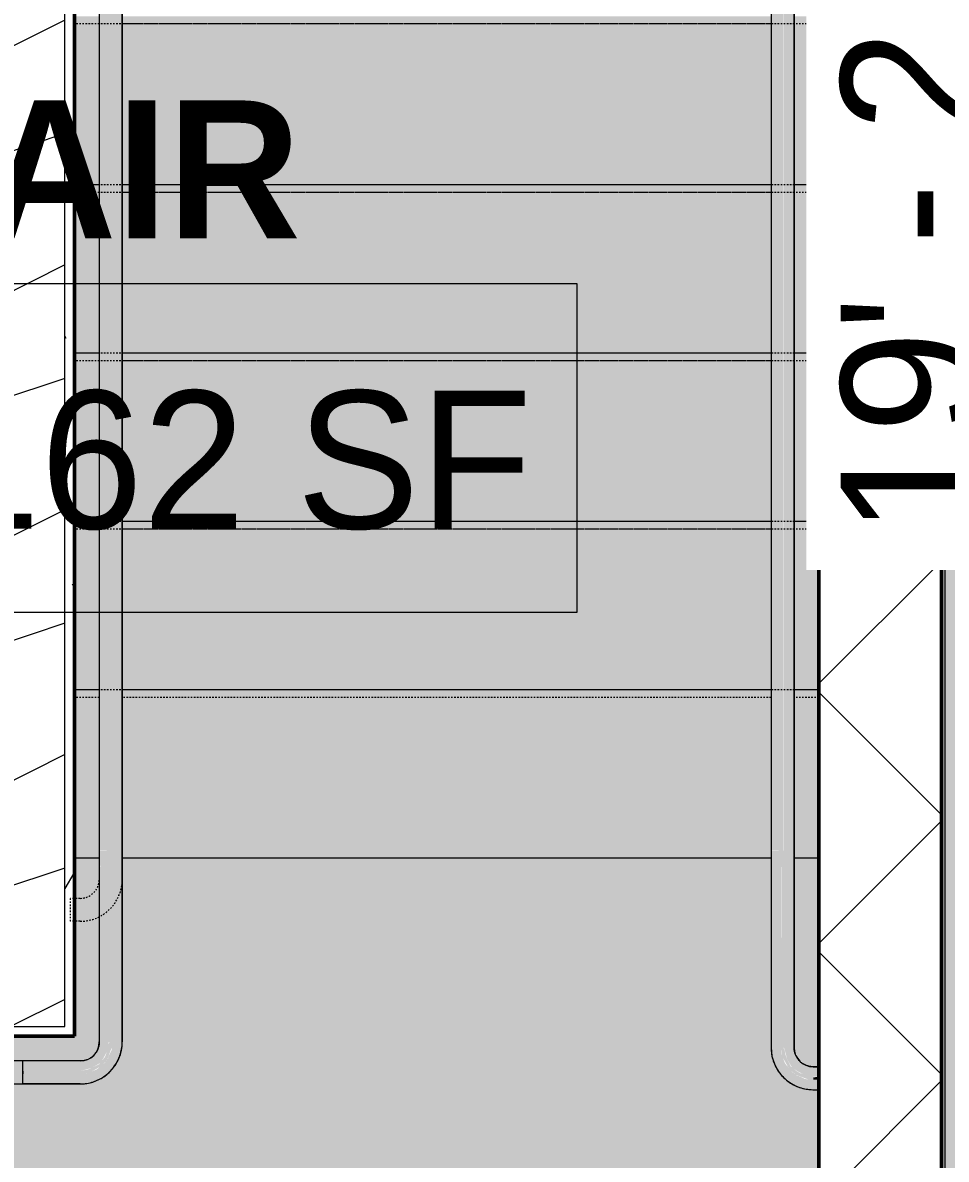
# Model space of a CAD drawing. Header units: inches. Extents: x -4218 to -1814, y 9706 to 12426.
# Drawn here: x -2580.3 to -2520, y 11899.5 to 11973.8 of the extents above; entities that cross this region are included whole.
import ezdxf

# ---------------------------------------------------------------- set-up
doc = ezdxf.new("R2010")
doc.units = ezdxf.units.IN
doc.header["$MEASUREMENT"] = 0
doc.linetypes.add('Overhead 1_16_', pattern=[0.101562, 0.0625, -0.039062])
for name, color, linetype, lineweight in [('0-1', 7, 'Continuous', 5), ('0-5', 7, 'Continuous', 9), ('A-ANNO-DIMS', 211, 'Continuous', 9), ('A-ANNO-DIMS-96', 211, 'Continuous', 9), ('A-AREA-IDEN', 2, 'Continuous', 9), ('A-FLOR-1', 10, 'Continuous', 13), ('A-FLOR-HRAL-1', 7, 'Continuous', 9), ('A-FLOR-HRAL-3', 55, 'Continuous', 9), ('A-FLOR-HRAL-4', 7, 'Overhead 1_16_', 9), ('A-WALL', 113, 'Continuous', 13), ('A-WALL-11', 113, 'Continuous', 50), ('A-WALL-3', 250, 'Continuous', 50), ('A-WALL-4', 10, 'Continuous', 13), ('A-WALL-PATT-1', 7, 'Continuous', 9), ('A-WALL-PATT-2', 53, 'Continuous', 9), ('A-WALL-PATT-5', 45, 'Continuous', 9), ('A-WALL-PATT-6', 111, 'Continuous', 9), ('I-WALL-1', 250, 'Continuous', 50), ('S-STRS-2', 21, 'Continuous', 5), ('S-STRS-3', 7, 'Continuous', 9), ('S-STRS-4', 7, 'Overhead 1_16_', 9), ('S-STRS-MBND-1', 7, 'Overhead 1_16_', 9)]:
    doc.layers.add(name, color=color, linetype=linetype, lineweight=lineweight)
doc.layers.add('A-AREA-PATT-4', color=7, linetype='Continuous', lineweight=9, transparency=1)
doc.styles.add('Century Gothic', font='ufonts.com_century-gothic.ttf', dxfattribs={"height": 9})
doc.styles.add('Century Gothic_B', font='GOTHICB.TTF', dxfattribs={"height": 9})
doc.dimstyles.new('OD__1_8__Tol__', dxfattribs={"dimscale": 12, "dimtxt": 9.397514, "dimasz": 1, "dimexe": 0.75, "dimexo": 0.5, "dimgap": 0.125, "dimtad": 1, "dimdec": 3, "dimrnd": 0.125, "dimzin": 3, "dimdsep": 46, "dimlunit": 4, "dimtxsty": 'Century Gothic', "dimblk1": 'OBLIQUE', "dimblk2": 'OBLIQUE', "dimsah": 1, "dimcen": 0.09, "dimdle": 0.75, "dimazin": 0, "dimtfac": 1, "dimtdec": 4, "dimtix": 1, "dimtmove": 0, "dimatfit": 3, "dimfxl": 1, "dimtvp": 1, "dimtfill": 1, "dimfrac": 2, "dimtolj": 1, "dimtzin": 0, "dimarcsym": 2})

# ---------------------------------------------------------------- blocks, each defined once
blk = doc.blocks.new('Top Rail Type - Top Rail_Internal_-2384917-FLOOR PLAN - 2ND FLOOR')
at = {"layer": 'A-FLOR-HRAL-1'}
for points in [[(-2573.824, 11919.278), (-2573.85, 11919.673), (-2574.496, 11919.673), (-2574.496, 12018.184), (-2574.651, 12018.184), (-2574.651, 11919.673), (-2575.324, 11919.659), (-2575.298, 11919.38), (-2575.104, 11919.557), (-2574.768, 11919.659), (-2574.38, 11919.659), (-2574.043, 11919.557), (-2573.849, 11919.38)], [(-2574.292, 11918.621), (-2573.824, 11918.621), (-2573.889, 11919.43), (-2574.043, 11919.557), (-2574.38, 11919.659), (-2574.768, 11919.659), (-2575.104, 11919.557), (-2575.298, 11919.38), (-2575.318, 11919.189), (-2575.26, 11918.621), (-2574.38, 11918.621)], [(-2574.665, 11907.189), (-2574.483, 11907.189), (-2574.483, 11918.621), (-2574.665, 11918.621), (-2574.665, 11907.691)], [(-2580.324, 11905.098), (-2576.574, 11905.098), (-2576.574, 11905.281), (-2580.324, 11905.281), (-2580.324, 11905.189)]]:
    blk.add_hatch(color=256, dxfattribs=at).paths.add_polyline_path(points, flags=0)
h = blk.add_hatch(color=256, dxfattribs=at)
h.paths.add_polyline_path([(-2574.629, 11905.245), (-2574.301, 11905.699), (-2574.606, 11905.279)], flags=0)
h.paths.add_polyline_path([(-2575.521, 11904.649), (-2574.676, 11905.208), (-2575.077, 11904.946), (-2575.424, 11904.714)], flags=0)
h.paths.add_polyline_path([(-2576.261, 11905.098), (-2576.261, 11905.109), (-2576.038, 11905.136), (-2575.161, 11905.629), (-2575.125, 11905.675), (-2574.795, 11906.04), (-2574.758, 11906.163), (-2574.493, 11906.877), (-2574.493, 11907.189), (-2574.665, 11907.189), (-2574.876, 11906.384), (-2574.985, 11906.163), (-2575.12, 11905.996), (-2575.324, 11905.73), (-2575.786, 11905.498), (-2576.13, 11905.365), (-2576.33, 11905.335), (-2576.574, 11905.281), (-2576.574, 11905.098)], flags=0)
for p, q in [((-2575.324, 12017.795), (-2575.324, 11919.278)), ((-2573.824, 11919.278), (-2573.824, 12017.795)), ((-2575.324, 11918.621), (-2575.324, 11907.189)), ((-2573.824, 11907.189), (-2573.824, 11918.621)), ((-2576.574, 11905.939), (-2580.324, 11905.939)), ((-2580.324, 11905.097), (-2580.324, 11905.281)), ((-2580.324, 11904.439), (-2576.574, 11904.439))]:
    blk.add_line(p, q, dxfattribs=at)
at = {"layer": 'A-FLOR-HRAL-1', "flags": 128}
for points in [[(-2575.324, 11919.278), (-2575.324, 11919.235), (-2575.324, 11919.191), (-2575.324, 11919.146), (-2575.324, 11919.101), (-2575.324, 11919.054), (-2575.324, 11919.007), (-2575.324, 11918.959), (-2575.324, 11918.911), (-2575.324, 11918.862), (-2575.324, 11918.812), (-2575.324, 11918.763), (-2575.324, 11918.713), (-2575.324, 11918.663), (-2575.324, 11918.621)], [(-2573.824, 11918.621), (-2573.824, 11918.671), (-2573.824, 11918.721), (-2573.824, 11918.771), (-2573.824, 11918.82), (-2573.824, 11918.869), (-2573.824, 11918.918), (-2573.824, 11918.967), (-2573.824, 11919.014), (-2573.824, 11919.061), (-2573.824, 11919.108), (-2573.824, 11919.154), (-2573.824, 11919.198), (-2573.824, 11919.242), (-2573.824, 11919.278)], [(-2576.574, 11904.439), (-2576.464, 11904.442), (-2576.354, 11904.448), (-2576.245, 11904.459), (-2576.136, 11904.475), (-2576.027, 11904.494), (-2575.92, 11904.518), (-2575.814, 11904.546), (-2575.709, 11904.579), (-2575.605, 11904.616), (-2575.503, 11904.656), (-2575.402, 11904.701), (-2575.304, 11904.75), (-2575.207, 11904.803), (-2575.113, 11904.859), (-2575.021, 11904.92), (-2574.931, 11904.984), (-2574.845, 11905.051), (-2574.76, 11905.122), (-2574.679, 11905.196), (-2574.601, 11905.273), (-2574.526, 11905.354), (-2574.454, 11905.437), (-2574.386, 11905.523), (-2574.321, 11905.612), (-2574.26, 11905.704), (-2574.202, 11905.797), (-2574.148, 11905.893), (-2574.098, 11905.991), (-2574.053, 11906.091), (-2574.011, 11906.193), (-2573.973, 11906.296), (-2573.939, 11906.401), (-2573.91, 11906.507), (-2573.885, 11906.614), (-2573.864, 11906.722), (-2573.847, 11906.831), (-2573.835, 11906.94), (-2573.827, 11907.05), (-2573.824, 11907.16), (-2573.824, 11907.189)], [(-2575.324, 11907.189), (-2575.325, 11907.139), (-2575.328, 11907.09), (-2575.333, 11907.04), (-2575.34, 11906.99), (-2575.349, 11906.941), (-2575.36, 11906.892), (-2575.372, 11906.844), (-2575.387, 11906.796), (-2575.404, 11906.749), (-2575.422, 11906.703), (-2575.443, 11906.657), (-2575.465, 11906.612), (-2575.489, 11906.568), (-2575.515, 11906.525), (-2575.542, 11906.484), (-2575.571, 11906.443), (-2575.602, 11906.403), (-2575.634, 11906.365), (-2575.668, 11906.328), (-2575.703, 11906.293), (-2575.739, 11906.259), (-2575.777, 11906.226), (-2575.816, 11906.195), (-2575.857, 11906.165), (-2575.898, 11906.138), (-2575.941, 11906.111), (-2575.985, 11906.087), (-2576.029, 11906.064), (-2576.075, 11906.043), (-2576.121, 11906.024), (-2576.168, 11906.007), (-2576.215, 11905.992), (-2576.264, 11905.979), (-2576.312, 11905.967), (-2576.361, 11905.958), (-2576.411, 11905.95), (-2576.46, 11905.945), (-2576.51, 11905.941), (-2576.56, 11905.939), (-2576.574, 11905.939)]]:
    blk.add_lwpolyline(points, dxfattribs=at)
blk = doc.blocks.new('Top Rail Type - Top Rail_Internal_-V247-FLOOR PLAN - 2ND FLOOR')
at = {"layer": 'A-FLOR-HRAL-1'}
h = blk.add_hatch(color=256, dxfattribs=at)
h.paths.add_polyline_path([(-2574.651, 11919.673), (-2574.651, 12029.189), (-2575.324, 12029.189), (-2575.324, 11919.673), (-2574.659, 11919.673)], flags=0)
h.paths.add_polyline_path([(-2574.478, 11919.673), (-2573.824, 11919.673), (-2573.824, 12029.189), (-2574.496, 12029.189), (-2574.496, 11919.673)], flags=0)
h = blk.add_hatch(color=256, dxfattribs=at)
h.paths.add_polyline_path([(-2574.718, 11907.189), (-2574.665, 11907.189), (-2574.67, 11918.621), (-2575.324, 11918.621), (-2575.324, 11907.189), (-2575.225, 11907.189)], flags=0)
h.paths.add_polyline_path([(-2573.824, 11907.189), (-2573.824, 11918.621), (-2574.483, 11918.621), (-2574.483, 11907.189)], flags=0)
h = blk.add_hatch(color=256, dxfattribs=at)
h.paths.add_polyline_path([(-2576.574, 11904.439), (-2575.521, 11904.649), (-2574.574, 11905.328), (-2574.033, 11906.137), (-2573.824, 11907.189), (-2574.493, 11907.189), (-2574.521, 11906.654), (-2574.758, 11906.163), (-2574.712, 11906.163), (-2574.97, 11905.822), (-2575.494, 11905.383), (-2575.72, 11905.3), (-2576.162, 11905.109), (-2576.574, 11905.098), (-2576.574, 11904.574)], flags=0)
h.paths.add_polyline_path([(-2576.574, 11905.281), (-2575.786, 11905.498), (-2575.219, 11905.835), (-2574.768, 11906.638), (-2574.735, 11906.733), (-2574.703, 11907.016), (-2574.703, 11907.189), (-2575.324, 11907.189), (-2575.491, 11906.564), (-2575.997, 11906.094), (-2576.574, 11905.939), (-2576.574, 11905.326)], flags=0)
h = blk.add_hatch(color=256, dxfattribs=at)
h.paths.add_polyline_path([(-2580.324, 11904.439), (-2576.574, 11904.439), (-2576.574, 11905.098), (-2580.324, 11905.098)], flags=0)
h.paths.add_polyline_path([(-2576.574, 11905.281), (-2576.574, 11905.939), (-2580.324, 11905.939), (-2580.324, 11905.281), (-2576.949, 11905.281)], flags=0)
for p, q in [((-2575.324, 12029.189), (-2575.324, 11919.673)), ((-2573.824, 12029.189), (-2573.824, 11919.673)), ((-2575.324, 11919.673), (-2575.324, 11918.621)), ((-2573.824, 11919.673), (-2573.824, 11918.621)), ((-2575.324, 11918.621), (-2575.324, 11907.189)), ((-2573.824, 11918.621), (-2573.824, 11907.189)), ((-2580.324, 11904.439), (-2580.324, 11905.939)), ((-2576.574, 11905.939), (-2580.324, 11905.939)), ((-2576.574, 11904.439), (-2580.324, 11904.439))]:
    blk.add_line(p, q, dxfattribs=at)
for radius in [1.25, 2.75]:
    blk.add_arc((-2576.574, 11907.189), radius, 270, 0, dxfattribs=at)
blk = doc.blocks.new('Top Rail Type - Top Rail_Internal_-2384919-FLOOR PLAN - 2ND FLOOR')
at = {"layer": 'A-FLOR-HRAL-1'}
for points in [[(-2586.074, 11919.679), (-2585.997, 11919.692), (-2585.974, 11938.206), (-2586.074, 11938.197), (-2586.181, 11938.197), (-2586.172, 11928.152), (-2586.151, 11919.684)], [(-2586.074, 11918.611), (-2585.324, 11918.611), (-2585.363, 11919.679), (-2586.824, 11919.679), (-2586.798, 11918.611), (-2586.172, 11918.611)], [(-2585.983, 11907.189), (-2585.983, 11918.611), (-2586.165, 11918.611), (-2586.165, 11907.189), (-2586.074, 11907.189)], [(-2584.386, 11905.098), (-2584.074, 11905.109), (-2584.074, 11905.281), (-2584.879, 11905.492), (-2585.159, 11905.654), (-2585.22, 11905.706), (-2585.495, 11905.877), (-2585.765, 11906.401), (-2585.899, 11906.746), (-2585.928, 11906.946), (-2585.983, 11907.189), (-2586.154, 11907.189), (-2586.127, 11906.654), (-2585.634, 11905.777), (-2585.614, 11905.767), (-2585.223, 11905.41), (-2585.1, 11905.373), (-2584.386, 11905.109)], [(-2584.074, 11905.098), (-2580.324, 11905.098), (-2580.324, 11905.281), (-2584.074, 11905.281), (-2584.074, 11905.189)]]:
    blk.add_hatch(color=256, dxfattribs=at).paths.add_polyline_path(points, flags=0)
at = {"layer": 'A-FLOR-HRAL-3'}
blk.add_hatch(color=256, dxfattribs=at).paths.add_polyline_path([(-2585.995, 11938.197), (-2586.074, 11938.206), (-2586.074, 11938.197)], flags=0)
at = {"layer": 'A-FLOR-HRAL-1'}
for p, q in [((-2586.824, 11939.594), (-2586.824, 11920.079)), ((-2585.324, 11920.079), (-2585.324, 11939.594)), ((-2586.824, 11918.611), (-2586.824, 11907.189)), ((-2585.324, 11907.189), (-2585.324, 11918.611)), ((-2580.324, 11905.939), (-2584.074, 11905.939)), ((-2580.324, 11905.281), (-2580.324, 11905.097)), ((-2584.074, 11904.439), (-2580.324, 11904.439))]:
    blk.add_line(p, q, dxfattribs=at)
at = {"layer": 'A-FLOR-HRAL-1', "flags": 128}
for points in [[(-2586.174, 11938.202), (-2586.152, 11938.197), (-2585.995, 11938.197), (-2585.974, 11938.202)], [(-2586.824, 11918.611), (-2586.824, 11918.721), (-2586.824, 11918.83), (-2586.824, 11918.94), (-2586.824, 11919.049), (-2586.824, 11919.157), (-2586.824, 11919.264), (-2586.824, 11919.371), (-2586.824, 11919.476), (-2586.824, 11919.579), (-2586.824, 11919.682), (-2586.824, 11919.782), (-2586.824, 11919.881), (-2586.824, 11919.977), (-2586.824, 11920.071), (-2586.824, 11920.079)], [(-2585.324, 11920.079), (-2585.324, 11919.985), (-2585.324, 11919.889), (-2585.324, 11919.79), (-2585.324, 11919.69), (-2585.324, 11919.588), (-2585.324, 11919.484), (-2585.324, 11919.379), (-2585.324, 11919.273), (-2585.324, 11919.166), (-2585.324, 11919.058), (-2585.324, 11918.949), (-2585.324, 11918.84), (-2585.324, 11918.73), (-2585.324, 11918.62), (-2585.324, 11918.611)], [(-2586.824, 11907.189), (-2586.822, 11907.079), (-2586.815, 11906.97), (-2586.804, 11906.86), (-2586.789, 11906.751), (-2586.769, 11906.643), (-2586.745, 11906.536), (-2586.717, 11906.429), (-2586.684, 11906.324), (-2586.647, 11906.221), (-2586.607, 11906.118), (-2586.562, 11906.018), (-2586.513, 11905.92), (-2586.46, 11905.823), (-2586.404, 11905.729), (-2586.343, 11905.637), (-2586.28, 11905.547), (-2586.212, 11905.46), (-2586.141, 11905.376), (-2586.067, 11905.295), (-2585.99, 11905.217), (-2585.909, 11905.142), (-2585.826, 11905.07), (-2585.74, 11905.001), (-2585.651, 11904.937), (-2585.56, 11904.875), (-2585.466, 11904.818), (-2585.37, 11904.764), (-2585.272, 11904.714), (-2585.172, 11904.668), (-2585.07, 11904.626), (-2584.967, 11904.588), (-2584.862, 11904.555), (-2584.756, 11904.525), (-2584.649, 11904.5), (-2584.541, 11904.479), (-2584.432, 11904.463), (-2584.323, 11904.451), (-2584.213, 11904.443), (-2584.103, 11904.44), (-2584.074, 11904.439)], [(-2584.074, 11905.939), (-2584.124, 11905.94), (-2584.174, 11905.943), (-2584.223, 11905.948), (-2584.273, 11905.955), (-2584.322, 11905.964), (-2584.371, 11905.975), (-2584.419, 11905.988), (-2584.467, 11906.003), (-2584.514, 11906.02), (-2584.561, 11906.038), (-2584.606, 11906.058), (-2584.651, 11906.081), (-2584.695, 11906.105), (-2584.738, 11906.13), (-2584.78, 11906.158), (-2584.82, 11906.187), (-2584.86, 11906.217), (-2584.898, 11906.25), (-2584.935, 11906.283), (-2584.97, 11906.319), (-2585.005, 11906.355), (-2585.037, 11906.393), (-2585.068, 11906.432), (-2585.098, 11906.472), (-2585.126, 11906.514), (-2585.152, 11906.557), (-2585.176, 11906.6), (-2585.199, 11906.645), (-2585.22, 11906.69), (-2585.239, 11906.736), (-2585.256, 11906.783), (-2585.271, 11906.831), (-2585.285, 11906.879), (-2585.296, 11906.928), (-2585.306, 11906.977), (-2585.313, 11907.026), (-2585.319, 11907.076), (-2585.322, 11907.126), (-2585.324, 11907.176), (-2585.324, 11907.189)]]:
    blk.add_lwpolyline(points, dxfattribs=at)
blk = doc.blocks.new('Top Rail Type - Top Rail_Internal_-V250-FLOOR PLAN - 2ND FLOOR')
at = {"layer": 'A-FLOR-HRAL-1'}
h = blk.add_hatch(color=256, dxfattribs=at)
h.paths.add_polyline_path([(-2584.074, 11904.439), (-2580.324, 11904.439), (-2580.324, 11905.098), (-2584.074, 11905.098)], flags=0)
h.paths.add_polyline_path([(-2580.324, 11905.281), (-2580.324, 11905.939), (-2584.074, 11905.939), (-2584.074, 11905.281), (-2581.993, 11905.281)], flags=0)
at = {"layer": 'A-FLOR-HRAL-4'}
for p, q in [((-2575.324, 12029.189), (-2575.324, 11930.679)), ((-2573.824, 12029.189), (-2573.824, 11930.679)), ((-2575.324, 11930.679), (-2575.324, 11929.611)), ((-2573.824, 11930.679), (-2573.824, 11929.611)), ((-2575.324, 11929.611), (-2575.324, 11917.814)), ((-2573.824, 11929.611), (-2573.824, 11917.814)), ((-2577.199, 11915.064), (-2577.199, 11916.564)), ((-2576.574, 11916.564), (-2577.199, 11916.564)), ((-2576.574, 11915.064), (-2577.199, 11915.064))]:
    blk.add_line(p, q, dxfattribs=at)
for radius in [1.25, 2.75]:
    blk.add_arc((-2576.574, 11917.814), radius, 270, 0, dxfattribs=at)
blk = doc.blocks.new('Top Rail Type - Top Rail_Internal_-2372787-FLOOR PLAN - 2ND FLOOR')
at = {"layer": 'A-FLOR-HRAL-1'}
for points in [[(-2531.449, 11919.278), (-2531.423, 11919.38), (-2531.229, 11919.557), (-2530.893, 11919.659), (-2530.505, 11919.659), (-2530.168, 11919.557), (-2529.974, 11919.38), (-2529.949, 11919.278), (-2529.974, 11919.673), (-2530.621, 11919.673), (-2530.621, 12028.701), (-2530.776, 12028.692), (-2530.776, 11919.673), (-2531.449, 11919.659), (-2531.449, 11919.38)], [(-2530.699, 11918.621), (-2529.949, 11918.621), (-2530.014, 11919.43), (-2530.168, 11919.557), (-2530.505, 11919.659), (-2530.893, 11919.659), (-2531.229, 11919.557), (-2531.423, 11919.38), (-2531.441, 11919.153), (-2531.385, 11918.621), (-2530.721, 11918.621)], [(-2530.608, 11906.814), (-2530.608, 11918.621), (-2530.79, 11918.621), (-2530.79, 11906.814), (-2530.699, 11906.814)], [(-2528.699, 11904.723), (-2528.699, 11904.906), (-2529.504, 11905.117), (-2529.781, 11905.277), (-2529.949, 11905.396), (-2530.168, 11905.581), (-2530.39, 11906.026), (-2530.524, 11906.371), (-2530.557, 11906.585), (-2530.643, 11906.814), (-2530.779, 11906.814), (-2530.756, 11906.287), (-2530.259, 11905.402), (-2530.239, 11905.392), (-2529.848, 11905.035), (-2529.725, 11904.998), (-2528.992, 11904.723)], [(-2528.324, 11904.723), (-2528.324, 11904.906), (-2528.699, 11904.87), (-2528.699, 11904.723), (-2528.367, 11904.723)]]:
    blk.add_hatch(color=256, dxfattribs=at).paths.add_polyline_path(points, flags=0)
for p, q in [((-2531.449, 12028.312), (-2531.449, 11919.278)), ((-2529.949, 11919.278), (-2529.949, 12028.312)), ((-2531.449, 11918.621), (-2531.449, 11906.814)), ((-2529.949, 11906.814), (-2529.949, 11918.621)), ((-2528.324, 11905.564), (-2528.699, 11905.564)), ((-2528.699, 11904.064), (-2528.324, 11904.064))]:
    blk.add_line(p, q, dxfattribs=at)
at = {"layer": 'A-FLOR-HRAL-1', "flags": 128}
for points in [[(-2531.449, 11919.278), (-2531.449, 11919.235), (-2531.449, 11919.191), (-2531.449, 11919.146), (-2531.449, 11919.101), (-2531.449, 11919.054), (-2531.449, 11919.007), (-2531.449, 11918.959), (-2531.449, 11918.911), (-2531.449, 11918.862), (-2531.449, 11918.812), (-2531.449, 11918.763), (-2531.449, 11918.713), (-2531.449, 11918.663), (-2531.449, 11918.621)], [(-2529.949, 11918.621), (-2529.949, 11918.671), (-2529.949, 11918.721), (-2529.949, 11918.771), (-2529.949, 11918.82), (-2529.949, 11918.869), (-2529.949, 11918.918), (-2529.949, 11918.967), (-2529.949, 11919.014), (-2529.949, 11919.061), (-2529.949, 11919.108), (-2529.949, 11919.154), (-2529.949, 11919.198), (-2529.949, 11919.242), (-2529.949, 11919.278)], [(-2531.449, 11906.814), (-2531.447, 11906.704), (-2531.44, 11906.595), (-2531.429, 11906.485), (-2531.414, 11906.376), (-2531.394, 11906.268), (-2531.37, 11906.161), (-2531.342, 11906.054), (-2531.309, 11905.949), (-2531.272, 11905.846), (-2531.232, 11905.743), (-2531.187, 11905.643), (-2531.138, 11905.545), (-2531.085, 11905.448), (-2531.029, 11905.354), (-2530.968, 11905.262), (-2530.905, 11905.172), (-2530.837, 11905.085), (-2530.766, 11905.001), (-2530.692, 11904.92), (-2530.615, 11904.842), (-2530.534, 11904.767), (-2530.451, 11904.695), (-2530.365, 11904.626), (-2530.276, 11904.562), (-2530.185, 11904.5), (-2530.091, 11904.443), (-2529.995, 11904.389), (-2529.897, 11904.339), (-2529.797, 11904.293), (-2529.695, 11904.251), (-2529.592, 11904.213), (-2529.487, 11904.18), (-2529.381, 11904.15), (-2529.274, 11904.125), (-2529.166, 11904.104), (-2529.057, 11904.088), (-2528.948, 11904.076), (-2528.838, 11904.068), (-2528.728, 11904.065), (-2528.699, 11904.064)], [(-2528.699, 11905.564), (-2528.749, 11905.565), (-2528.799, 11905.568), (-2528.848, 11905.573), (-2528.898, 11905.58), (-2528.947, 11905.589), (-2528.996, 11905.6), (-2529.044, 11905.613), (-2529.092, 11905.628), (-2529.139, 11905.645), (-2529.186, 11905.663), (-2529.231, 11905.683), (-2529.276, 11905.706), (-2529.32, 11905.73), (-2529.363, 11905.755), (-2529.405, 11905.783), (-2529.445, 11905.812), (-2529.485, 11905.842), (-2529.523, 11905.875), (-2529.56, 11905.908), (-2529.595, 11905.944), (-2529.63, 11905.98), (-2529.662, 11906.018), (-2529.693, 11906.057), (-2529.723, 11906.097), (-2529.751, 11906.139), (-2529.777, 11906.182), (-2529.801, 11906.225), (-2529.824, 11906.27), (-2529.845, 11906.315), (-2529.864, 11906.361), (-2529.881, 11906.408), (-2529.896, 11906.456), (-2529.91, 11906.504), (-2529.921, 11906.553), (-2529.931, 11906.602), (-2529.938, 11906.651), (-2529.944, 11906.701), (-2529.947, 11906.751), (-2529.949, 11906.801), (-2529.949, 11906.814)]]:
    blk.add_lwpolyline(points, dxfattribs=at)
blk = doc.blocks.new('Top Rail Type - Top Rail_Internal_-V256-FLOOR PLAN - 2ND FLOOR')
at = {"layer": 'A-FLOR-HRAL-1'}
h = blk.add_hatch(color=256, dxfattribs=at)
h.paths.add_polyline_path([(-2529.949, 11919.673), (-2529.949, 12028.706), (-2530.621, 12028.692), (-2530.603, 11919.673)], flags=0)
h.paths.add_polyline_path([(-2530.784, 11919.673), (-2530.776, 11919.673), (-2530.797, 12028.706), (-2531.449, 12028.692), (-2531.449, 11919.673), (-2530.795, 11919.673)], flags=0)
h = blk.add_hatch(color=256, dxfattribs=at)
h.paths.add_polyline_path([(-2531.449, 11906.814), (-2530.79, 11906.814), (-2530.795, 11918.621), (-2531.449, 11918.621), (-2531.449, 11908.044)], flags=0)
h.paths.add_polyline_path([(-2529.949, 11906.814), (-2529.949, 11918.621), (-2530.608, 11918.621), (-2530.608, 11906.814), (-2530.553, 11906.814)], flags=0)
h = blk.add_hatch(color=256, dxfattribs=at)
h.paths.add_polyline_path([(-2528.699, 11904.064), (-2528.699, 11904.723), (-2529.226, 11904.757), (-2529.725, 11904.998), (-2529.725, 11904.953), (-2530.039, 11905.183), (-2530.505, 11905.734), (-2530.581, 11905.87), (-2530.649, 11906.08), (-2530.779, 11906.371), (-2530.779, 11906.814), (-2531.449, 11906.814), (-2531.229, 11905.747), (-2530.643, 11904.87), (-2529.751, 11904.274), (-2529.011, 11904.127)], flags=0)
h.paths.add_polyline_path([(-2528.699, 11904.906), (-2528.699, 11905.564), (-2529.324, 11905.732), (-2529.781, 11906.189), (-2529.974, 11906.814), (-2530.608, 11906.814), (-2530.39, 11906.026), (-2530.053, 11905.46), (-2529.25, 11905.009), (-2529.109, 11904.974), (-2528.872, 11904.943)], flags=0)
h = blk.add_hatch(color=256, dxfattribs=at)
h.paths.add_polyline_path([(-2528.699, 11904.064), (-2528.324, 11904.064), (-2528.324, 11904.723), (-2528.699, 11904.723), (-2528.699, 11904.274)], flags=0)
h.paths.add_polyline_path([(-2528.324, 11904.906), (-2528.324, 11905.564), (-2528.699, 11905.564), (-2528.699, 11904.906), (-2528.396, 11904.906)], flags=0)
for p, q in [((-2531.449, 12028.706), (-2531.449, 11919.673)), ((-2529.949, 12028.706), (-2529.949, 11919.673)), ((-2531.449, 11919.673), (-2531.449, 11918.621)), ((-2529.949, 11919.673), (-2529.949, 11918.621)), ((-2531.449, 11918.621), (-2531.449, 11906.814)), ((-2529.949, 11918.621), (-2529.949, 11906.814)), ((-2528.699, 11905.564), (-2528.324, 11905.564)), ((-2528.699, 11904.064), (-2528.324, 11904.064))]:
    blk.add_line(p, q, dxfattribs=at)
for radius in [2.75, 1.25]:
    blk.add_arc((-2528.699, 11906.814), radius, 180, 270, dxfattribs=at)
blk = doc.blocks.new('CTR - 1st Phase -Stairs _ Elevators_rvt-1-FLOOR PLAN - 2ND FLOOR')
at = {"layer": 'A-WALL-PATT-1'}
h = blk.add_hatch(dxfattribs=at)
h.set_pattern_fill('FP_1', color=256, style=0, pattern_type=2)
h.set_pattern_definition([(0, (0, 0), (30.72, 7.68), [1.267, -21.773, 1.267, -21.773, -122.88]), (0, (0, 0), (30.72, 7.68), [-46.08, 1.267, -44.813, 1.267, -21.773, -53.76]), (0, (0, 0), (30.72, 7.68), [-115.2, 1.267, -14.093, 1.267, -37.133]), (120, (11.52, 3.84), (-22.011075, 22.7643004), [1.267, -21.773, 1.267, -21.773, -122.88]), (120, (11.52, 3.84), (-22.011075, 22.7643004), [-46.08, 1.267, -44.813, 1.267, -21.773, -53.76]), (120, (11.52, 3.84), (-22.011075, 22.7643004), [-115.2, 1.267, -14.093, 1.267, -37.133]), (240, (15.36, 19.2), (-8.708925, -30.4443004), [1.267, -21.773, 1.267, -21.773, -122.88]), (240, (15.36, 19.2), (-8.708925, -30.4443004), [-46.08, 1.267, -44.813, 1.267, -21.773, -53.76]), (240, (15.36, 19.2), (-8.708925, -30.4443004), [-115.2, 1.267, -14.093, 1.267, -37.133])])
h.paths.add_polyline_path([(-2583.074, 11907.564), (-2576.949, 11907.564), (-2576.949, 12029.189), (-2583.074, 12029.189), (-2583.074, 12028.564), (-2577.574, 12028.564), (-2577.574, 11908.189), (-2583.074, 11908.189), (-2583.074, 11908.044)], flags=0)
at = {"layer": 'A-WALL-PATT-2'}
h = blk.add_hatch(dxfattribs=at)
h.set_pattern_fill('FP_48', color=256, style=0, pattern_type=2)
h.set_pattern_definition([(216.87, (6.397, 15.994), (47.98094286, 31.9870857), [7.997, -71.971]), (206.565, (15.994, 11.196), (-15.993714, -15.9941327), [17.881, -17.881]), (198.435, (15.994, 3.199), (-31.9867405, -15.9938803), [10.115, -40.461])])
h.paths.add_polyline_path([(-2583.074, 11908.189), (-2577.574, 11908.189), (-2577.574, 12028.564), (-2583.074, 12028.564), (-2583.074, 11917.564)], flags=0)
at = {"layer": 'A-WALL-PATT-5'}
h = blk.add_hatch(dxfattribs=at)
h.set_pattern_fill('FP_47', color=256, style=0, pattern_type=2)
h.set_pattern_definition([(45, (0, 0), (-8.485281, 8.485281), []), (135, (0, 0), (-8.485281, -8.485281), [])])
h.paths.add_polyline_path([(-2528.324, 11845.189), (-2520.324, 11845.189), (-2520.324, 12077.189), (-2528.324, 12077.189), (-2528.324, 11877.882)], flags=0)
at = {"layer": 'S-STRS-2'}
h = blk.add_hatch(color=256, dxfattribs=at)
h.paths.add_polyline_path([(-2569.331, 11963.189), (-2531.449, 11963.189), (-2531.449, 11974.189), (-2573.824, 11974.189), (-2573.824, 11963.189)], flags=0)
h.paths.add_polyline_path([(-2575.324, 11963.189), (-2575.324, 11974.189), (-2576.949, 11974.189), (-2576.949, 11963.189)], flags=0)
h.paths.add_polyline_path([(-2528.324, 11963.189), (-2528.324, 11974.189), (-2529.949, 11974.189), (-2529.949, 11963.189)], flags=0)
h = blk.add_hatch(color=256, dxfattribs=at)
h.paths.add_polyline_path([(-2576.949, 11952.189), (-2575.324, 11952.189), (-2575.324, 11963.189), (-2576.949, 11963.189), (-2576.949, 11958.314)], flags=0)
h.paths.add_polyline_path([(-2529.949, 11952.189), (-2528.324, 11952.189), (-2528.324, 11963.189), (-2529.949, 11963.189), (-2529.949, 11958.314)], flags=0)
h.paths.add_polyline_path([(-2536.143, 11952.189), (-2531.449, 11952.189), (-2531.449, 11963.189), (-2573.824, 11963.189), (-2573.824, 11952.189), (-2552.447, 11952.189)], flags=0)
h = blk.add_hatch(color=256, dxfattribs=at)
h.paths.add_polyline_path([(-2576.949, 11941.189), (-2575.324, 11941.189), (-2575.324, 11952.189), (-2576.949, 11952.189), (-2576.949, 11948.26)], flags=0)
h.paths.add_polyline_path([(-2573.824, 11941.189), (-2531.449, 11941.189), (-2531.449, 11952.189), (-2573.824, 11952.189), (-2573.824, 11948.26)], flags=0)
h.paths.add_polyline_path([(-2528.324, 11941.189), (-2528.324, 11952.189), (-2529.949, 11952.189), (-2529.949, 11941.189)], flags=0)
h = blk.add_hatch(color=256, dxfattribs=at)
h.paths.add_polyline_path([(-2552.447, 11930.189), (-2531.449, 11930.189), (-2531.449, 11941.189), (-2573.824, 11941.189), (-2573.824, 11930.189), (-2569.331, 11930.189)], flags=0)
h.paths.add_polyline_path([(-2575.324, 11930.189), (-2575.324, 11941.189), (-2576.949, 11941.189), (-2576.949, 11930.189)], flags=0)
h.paths.add_polyline_path([(-2529.949, 11930.189), (-2528.324, 11930.189), (-2528.324, 11941.189), (-2529.949, 11941.189), (-2529.949, 11938.206)], flags=0)
h = blk.add_hatch(color=256, dxfattribs=at)
h.paths.add_polyline_path([(-2552.447, 11919.189), (-2531.443, 11919.189), (-2531.449, 11919.38), (-2531.449, 11930.189), (-2573.824, 11930.189), (-2573.801, 11919.189), (-2569.331, 11919.189)], flags=0)
h.paths.add_polyline_path([(-2528.324, 11919.189), (-2528.324, 11930.189), (-2529.949, 11930.189), (-2529.926, 11919.189)], flags=0)
h.paths.add_polyline_path([(-2575.318, 11919.189), (-2575.324, 11919.38), (-2575.324, 11930.189), (-2576.949, 11930.189), (-2576.949, 11919.189), (-2575.324, 11919.189)], flags=0)
at = {"layer": 'A-FLOR-1'}
for p, q in [((-2575.318, 11919.189), (-2576.949, 11919.189)), ((-2531.443, 11919.189), (-2573.829, 11919.189)), ((-2528.324, 11919.189), (-2529.954, 11919.189))]:
    blk.add_line(p, q, dxfattribs=at)
at = {"layer": 'A-WALL-3'}
for p, q in [((-2528.324, 12077.189), (-2528.324, 11845.189)), ((-2520.324, 11845.189), (-2520.324, 12077.189))]:
    blk.add_line(p, q, dxfattribs=at)
at = {"layer": 'A-WALL-4'}
for p, q in [((-2577.574, 11908.189), (-2577.574, 12028.564)), ((-2583.074, 11908.189), (-2577.574, 11908.189))]:
    blk.add_line(p, q, dxfattribs=at)
at = {"layer": 'I-WALL-1'}
for p, q in [((-2576.949, 11907.564), (-2576.949, 12029.189)), ((-2583.074, 11907.564), (-2577.574, 11907.564)), ((-2577.574, 11907.564), (-2576.949, 11907.564))]:
    blk.add_line(p, q, dxfattribs=at)
at = {"layer": 'S-STRS-3'}
for p, q in [((-2575.324, 11963.189), (-2576.949, 11963.189)), ((-2531.449, 11963.189), (-2573.824, 11963.189)), ((-2528.324, 11963.189), (-2529.949, 11963.189)), ((-2575.324, 11952.189), (-2576.949, 11952.189)), ((-2531.449, 11952.189), (-2573.824, 11952.189)), ((-2528.324, 11952.189), (-2529.949, 11952.189)), ((-2575.324, 11941.189), (-2576.949, 11941.189)), ((-2531.449, 11941.189), (-2573.824, 11941.189)), ((-2528.324, 11941.189), (-2529.949, 11941.189)), ((-2575.324, 11930.189), (-2576.949, 11930.189)), ((-2531.449, 11930.189), (-2573.824, 11930.189)), ((-2528.324, 11930.189), (-2529.949, 11930.189)), ((-2575.318, 11919.189), (-2576.949, 11919.189)), ((-2531.443, 11919.189), (-2573.829, 11919.189)), ((-2528.324, 11919.189), (-2529.954, 11919.189))]:
    blk.add_line(p, q, dxfattribs=at)
at = {"layer": 'S-STRS-4'}
for p, q in [((-2575.324, 11973.689), (-2576.949, 11973.689)), ((-2531.449, 11973.689), (-2573.824, 11973.689)), ((-2528.324, 11973.689), (-2529.949, 11973.689)), ((-2575.324, 11962.689), (-2576.949, 11962.689)), ((-2531.449, 11962.689), (-2573.824, 11962.689)), ((-2528.324, 11962.689), (-2529.949, 11962.689)), ((-2575.324, 11951.689), (-2576.949, 11951.689)), ((-2531.449, 11951.689), (-2573.824, 11951.689)), ((-2528.324, 11951.689), (-2529.949, 11951.689)), ((-2575.324, 11940.689), (-2576.949, 11940.689)), ((-2531.449, 11940.689), (-2573.824, 11940.689)), ((-2528.324, 11940.689), (-2529.949, 11940.689)), ((-2575.324, 11929.689), (-2576.949, 11929.689)), ((-2531.449, 11929.689), (-2573.824, 11929.689)), ((-2528.324, 11929.689), (-2529.949, 11929.689))]:
    blk.add_line(p, q, dxfattribs=at)
at = {"layer": 'S-STRS-MBND-1'}
for p, q in [((-2576.949, 12018.189), (-2576.949, 11930.189)), ((-2528.324, 12018.189), (-2528.324, 11930.189)), ((-2528.324, 11973.689), (-2576.949, 11973.689)), ((-2528.324, 11963.189), (-2576.949, 11963.189)), ((-2528.324, 11962.689), (-2576.949, 11962.689)), ((-2528.324, 11952.189), (-2576.949, 11952.189)), ((-2528.324, 11951.689), (-2576.949, 11951.689)), ((-2528.324, 11941.189), (-2576.949, 11941.189)), ((-2528.324, 11940.689), (-2576.949, 11940.689)), ((-2528.324, 11930.189), (-2576.949, 11930.189))]:
    blk.add_line(p, q, dxfattribs=at)
at = {"layer": '0-5'}
for name in ['Top Rail Type - Top Rail_Internal_-2372787-FLOOR PLAN - 2ND FLOOR', 'Top Rail Type - Top Rail_Internal_-V256-FLOOR PLAN - 2ND FLOOR', 'Top Rail Type - Top Rail_Internal_-2384917-FLOOR PLAN - 2ND FLOOR', 'Top Rail Type - Top Rail_Internal_-V247-FLOOR PLAN - 2ND FLOOR', 'Top Rail Type - Top Rail_Internal_-V250-FLOOR PLAN - 2ND FLOOR', 'Top Rail Type - Top Rail_Internal_-2384919-FLOOR PLAN - 2ND FLOOR']:
    blk.add_blockref(name, (0, 0), dxfattribs=at)
blk = doc.blocks.new('DIMBLOCK8-FLOOR PLAN - 2ND FLOOR')
at = {"layer": 'A-ANNO-DIMS-96'}
for p, q in [((-2513.864, 12095.189), (-2513.864, 11846.789)), ((-2511.378, 12086.189), (-2522.864, 12086.189)), ((-2513.864, 12086.189), (-2511.378, 12086.189)), ((-2511.378, 11855.789), (-2522.864, 11855.789)), ((-2513.864, 11855.789), (-2511.378, 11855.789))]:
    blk.add_line(p, q, dxfattribs=at)
at = {"layer": 'A-ANNO-DIMS-96', "lineweight": 50}
for p, q in [((-2513.864, 12086.189), (-2519.864, 12092.189)), ((-2513.864, 12086.189), (-2507.864, 12080.189)), ((-2513.864, 11855.789), (-2519.864, 11861.789)), ((-2513.864, 11855.789), (-2507.864, 11849.789))]:
    blk.add_line(p, q, dxfattribs=at)
at = {"layer": 'A-ANNO-DIMS-96', "color": 0, "insert": (-2526.9, 11940.261), "char_height": 9, "width": 73.74811, "attachment_point": 1, "rotation": 90, "line_spacing_factor": 0.984502, "style": 'Century Gothic', "bg_fill": 3, "box_fill_scale": 1.25, "bg_fill_color": 256, "bg_fill_true_color": 13158600, "bg_fill_transparency": 0}
blk.add_mtext('19\' - 2 3/8"', dxfattribs=at)
blk = doc.blocks.new('_Oblique')
at = {"color": 0, "linetype": 'ByBlock', "lineweight": -2}
blk.add_line((-0.5, -0.5), (0.5, 0.5), dxfattribs=at)

msp = doc.modelspace()

# ---------------------------------------------------------------- hatches: boundary and pattern name
at = {"layer": 'A-AREA-PATT-4'}
h = msp.add_hatch(color=256, dxfattribs=at)
h.paths.add_polyline_path([(-2567.92091, 11845.1894), (-2528.32374, 11845.1894), (-2528.32374, 11904.0644), (-2528.82721, 11904.08995), (-2529.84845, 11904.3325), (-2530.59627, 11904.83274), (-2530.77165, 11905.02325), (-2530.96608, 11905.31593), (-2531.26053, 11905.85875), (-2531.44874, 11906.8144), (-2531.44874, 11919.1894), (-2573.82902, 11919.1894), (-2573.82374, 11918.62112), (-2573.84929, 11907.06092), (-2574.09181, 11906.03968), (-2574.60629, 11905.27222), (-2574.76785, 11905.1354), (-2575.13533, 11904.88838), (-2575.61809, 11904.6276), (-2576.57374, 11904.4394), (-2584.20221, 11904.46495), (-2585.22345, 11904.70747), (-2585.93128, 11905.17205), (-2586.09673, 11905.34423), (-2586.33639, 11905.69093), (-2586.63553, 11906.23375), (-2586.82374, 11907.1894), (-2586.82374, 11930.1894), (-2629.19874, 11930.1894), (-2629.22429, 11906.68592), (-2629.46684, 11905.66468), (-2629.96708, 11904.91687), (-2630.15759, 11904.74148), (-2630.47907, 11904.5292), (-2630.99309, 11904.2526), (-2631.94874, 11904.0644), (-2632.32374, 11904.03357), (-2632.32374, 11845.1894), (-2622.32374, 11845.1894), (-2622.32374, 11880.1894), (-2620.57374, 11880.1894), (-2620.57374, 11845.1894), (-2584.32374, 11845.1894)], flags=0)
h.paths.add_polyline_path([(-2528.32374, 11905.5644), (-2528.32374, 11919.1894), (-2529.95402, 11919.1894), (-2529.94874, 11918.62112), (-2529.90534, 11906.65243), (-2529.72117, 11906.1293), (-2529.23994, 11905.70941), (-2528.69874, 11905.5644)], flags=0)
h.paths.add_polyline_path([(-2631.94874, 11905.5644), (-2631.26364, 11905.79196), (-2630.84375, 11906.27319), (-2630.69874, 11906.8144), (-2630.69874, 11930.1894), (-2632.32374, 11930.1894), (-2632.32374, 11905.5644)], flags=0)
h.paths.add_polyline_path([(-2580.32374, 11905.9394), (-2576.41177, 11905.9828), (-2575.88864, 11906.16696), (-2575.46875, 11906.64819), (-2575.32374, 11907.31953), (-2575.32374, 11919.1894), (-2576.94874, 11919.1894), (-2576.94874, 11907.5644), (-2583.69874, 11907.5644), (-2583.69874, 11930.1894), (-2585.32374, 11930.1894), (-2585.28034, 11907.02743), (-2585.09617, 11906.5043), (-2584.61494, 11906.08441), (-2584.07374, 11905.9394), (-2581.99337, 11905.9394)], flags=0)
at = {"layer": 'A-WALL'}
msp.add_hatch(color=256, dxfattribs=at).paths.add_polyline_path([(-2520.32374, 11837.1894), (-2520.07374, 11837.1894), (-2520.07374, 12085.1519), (-2520.32374, 12085.1519), (-2520.32374, 11837.66557)], flags=0)
at = {"layer": 'A-WALL-PATT-6'}
h = msp.add_hatch(dxfattribs=at)
h.set_pattern_fill('FP_2', color=256, style=0, pattern_type=2)
h.set_pattern_definition([(161.57, (0.48, 0.48), (-3.83995378, -1.544e-05), [0, -27.322, 3.034, 0]), (18.43, (-0.48, 0.48), (-3.83995378, 1.544e-05), [0, -27.322, 3.034, 0]), (108.43, (0.48, 0.48), (1.919622, -9.60052459), [9.106, -21.25]), (71.57, (-0.48, 0.48), (1.919622, 9.60052459), [9.106, -21.25])])
h.paths.add_polyline_path([(-2520.07374, 11837.1894), (-2516.57374, 11837.1894), (-2516.57374, 12085.1519), (-2520.07374, 12085.1519), (-2520.07374, 11837.34092)], flags=0)

# ---------------------------------------------------------------- linework, layer by layer
at = {"layer": 'A-AREA-IDEN', "flags": 128}
msp.add_lwpolyline([(-2619.64371, 11956.72553), (-2544.1382, 11956.72553), (-2544.1382, 11935.22947), (-2619.64371, 11935.22947)], close=True, dxfattribs=at)
at = {"layer": 'A-WALL'}
msp.add_line((-2520.07374, 11837.1894), (-2520.07374, 12085.1519), dxfattribs=at)
at = {"layer": 'A-WALL-11'}
msp.add_line((-2520.32374, 12085.1519), (-2520.32374, 11837.1894), dxfattribs=at)

# ---------------------------------------------------------------- block references
at = {"layer": '0-1'}
msp.add_blockref('CTR - 1st Phase -Stairs _ Elevators_rvt-1-FLOOR PLAN - 2ND FLOOR', (0, 0), dxfattribs=at)

# ---------------------------------------------------------------- texts
at = {"layer": 'A-AREA-IDEN', "char_height": 9, "attachment_point": 1}
for s, insert, width, style in [('STAIR', (-2598.2752, 11968.69368), 39.39, 'Century Gothic_B'), ('204 - 162 SF', (-2616.64371, 11949.72553), 83.931, 'Century Gothic')]:
    msp.add_mtext(s, dxfattribs=dict(at, insert=insert, width=width, style=style))

# ---------------------------------------------------------------- next in the draw order: dimensions: what is measured, and where the dimension line sits
at = {"layer": 'A-ANNO-DIMS'}
dim = msp.add_linear_dim(base=(-2513.8637, 11855.7894), p1=(-2505.37842, 12086.1894), p2=(-2505.37842, 11855.7894), angle=90, dimstyle='OD__1_8__Tol__', override={"dimpost": '<>', "dimfxl": 230.4}, dxfattribs=at)
dim.commit()
dim.dimension.update_dxf_attribs({"geometry": 'DIMBLOCK8-FLOOR PLAN - 2ND FLOOR', "text_midpoint": (-2520.58872, 11970.9894)})

doc.saveas('drawing.dxf')
